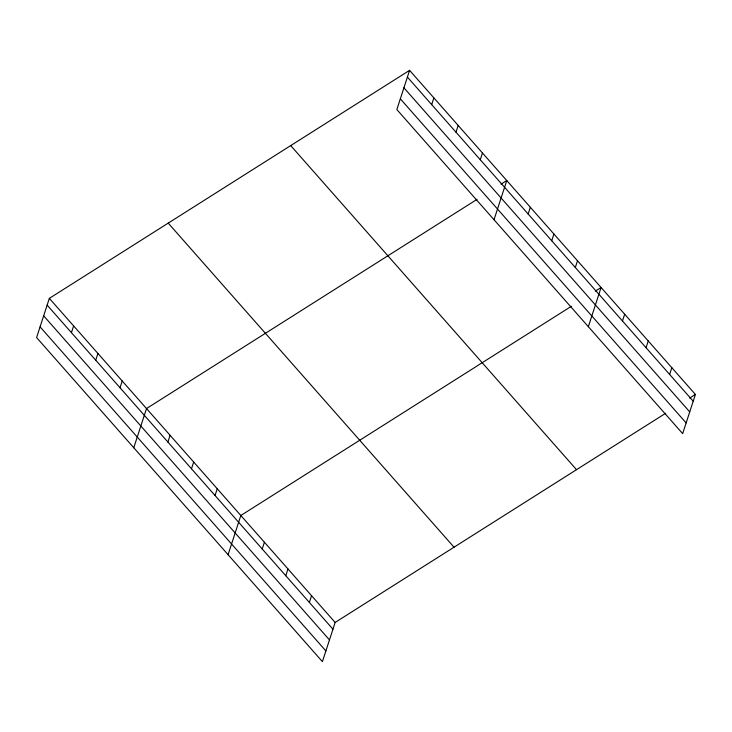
<?xml version="1.0" encoding="UTF-8"?>
<svg xmlns="http://www.w3.org/2000/svg" width="732" height="732" viewBox="0 0 732 732"><rect width="100%" height="100%" fill="white"/><g stroke="black" fill="none" stroke-linecap="round" stroke-linejoin="round"><path stroke-width="1.1" d="M409.591 70.345L396.854 109.553L682.663 433.637L695.4 394.438L409.591 70.345L49.337 298.363L36.6 337.562L322.409 661.655L335.146 622.447L665.681 413.251M71.434 332.657L73.63 325.914M95.727 360.208L97.923 353.455M120.03 387.75L122.217 381.006M133.773 447.755L146.51 408.557L477.044 199.351M167.893 442.037L170.089 435.293M191.473 468.773L193.669 462.029M215.052 495.518L217.248 488.766M228.091 554.7L240.828 515.502L571.363 306.296M262.212 548.991L264.408 542.238M431.697 104.639L433.884 97.896M285.791 575.727L287.987 568.974M455.99 132.19L458.177 125.437M309.371 602.463L311.567 595.711M480.284 159.741L482.47 152.988M494.027 219.737L506.773 180.539L501.017 184.18M528.156 214.019L530.343 207.275M551.736 240.764L553.923 234.011M575.315 267.5L577.502 260.748M588.345 326.692L601.082 287.484L595.336 291.126M622.475 320.973L624.661 314.22M646.045 347.709L648.241 340.956M669.624 374.445L671.82 367.702M689.645 398.08L695.4 394.438M407.404 77.098L693.204 401.182M403.918 87.803L689.727 411.896M400.34 98.838L686.14 422.931M290.714 145.595L576.514 469.679M168.223 223.114L454.032 547.207M49.337 298.363L335.146 622.447M47.141 305.116L332.95 629.2M43.664 315.821L329.473 639.914M40.077 326.856L325.886 650.94"/></g></svg>
